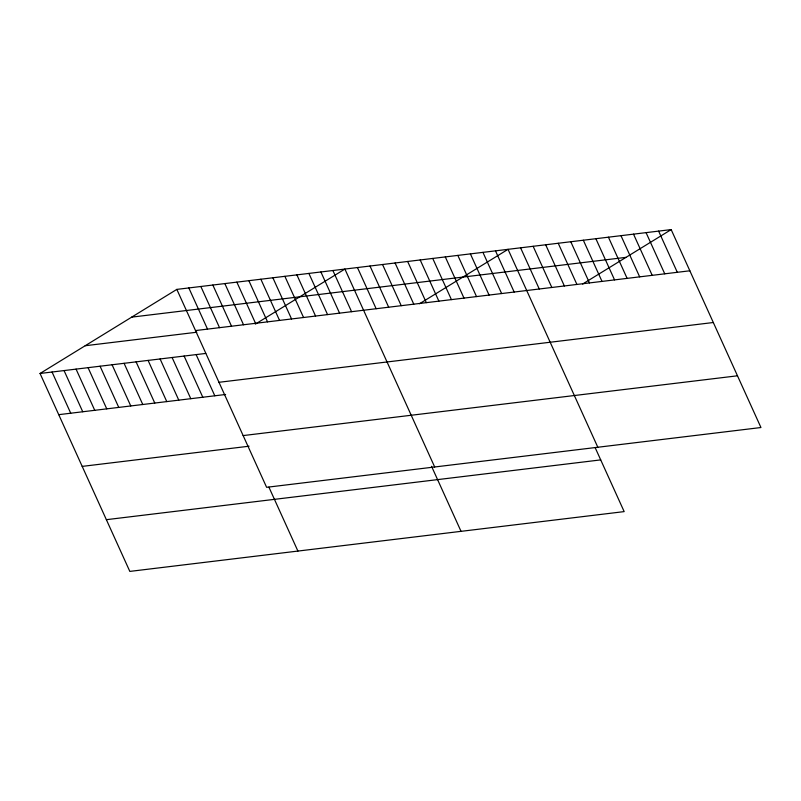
<?xml version="1.0" encoding="UTF-8"?>
<svg xmlns="http://www.w3.org/2000/svg" width="801" height="801" viewBox="0 0 801 801"><rect width="100%" height="100%" fill="white"/><g stroke="black" fill="none" stroke-linecap="round" stroke-linejoin="round"><path stroke-width="1.2" d="M595.173 447.679L624.169 511.609L129.832 571.403L40.05 373.476L176.831 289.391L671.168 229.597L760.95 427.524L266.613 487.308L176.831 289.391M255.329 324.135L344.901 269.056L434.683 466.983M419.494 303.759L508.034 249.331L597.816 447.248M582.627 284.035L671.168 229.597M131.694 317.136L626.032 257.351M195.514 330.573L689.851 270.788M85.186 345.732L196.836 332.225M40.05 373.476L205.727 353.441M218.973 382.297L713.311 322.513M58.733 414.668L225.612 394.482M243.144 435.584L737.491 375.799M82.193 466.392L249.071 446.207M106.373 519.679L600.71 459.894M658.622 231.119L677.306 272.3M646.067 232.63L664.75 273.822M633.521 234.152L652.204 275.334M620.975 235.664L639.659 276.856M608.43 237.186L627.113 278.378M595.874 238.708L614.557 279.889M583.328 240.22L602.012 281.411M570.783 241.742L589.466 282.923M558.227 243.254L576.91 284.445M545.681 244.776L564.365 285.967M533.136 246.297L551.819 287.479M520.58 247.809L539.263 289.001M495.489 250.843L514.172 292.035M482.943 252.365L501.626 293.546M470.387 253.877L489.071 295.068M457.842 255.399L476.525 296.59M445.296 256.921L463.979 298.102M432.74 258.433L451.424 299.624M420.195 259.955L438.878 301.136M407.649 261.466L426.332 302.658M395.093 262.988L413.777 304.18M382.548 264.51L401.231 305.692M370.002 266.022L388.685 307.214M357.456 267.544L376.14 308.725M431.539 466.302L461.036 531.343M332.896 270.508L351.579 311.699M320.891 271.96L339.574 313.151M308.886 273.411L327.569 314.603M296.881 274.863L315.564 316.055M284.876 276.315L303.559 317.506M272.871 277.767L291.554 318.958M260.866 279.219L279.549 320.41M248.861 280.68L267.544 321.862M236.856 282.132L255.539 323.314M224.851 283.584L243.534 324.765M212.846 285.036L231.529 326.217M200.841 286.488L219.524 327.669M188.836 287.939L207.519 329.121M268.906 487.138L297.912 551.078M196.125 354.603L214.808 395.794M184.12 356.055L202.803 397.246M172.105 357.506L190.788 398.698M160.1 358.958L178.783 400.15M148.095 360.41L166.778 401.601M136.09 361.862L154.773 403.053M124.085 363.314L142.768 404.505M112.08 364.765L130.763 405.957M100.075 366.217L118.758 407.409M88.07 367.669L106.753 408.86M76.065 369.121L94.748 410.312M64.06 370.573L82.743 411.764M52.055 372.024L70.738 413.216"/></g></svg>
